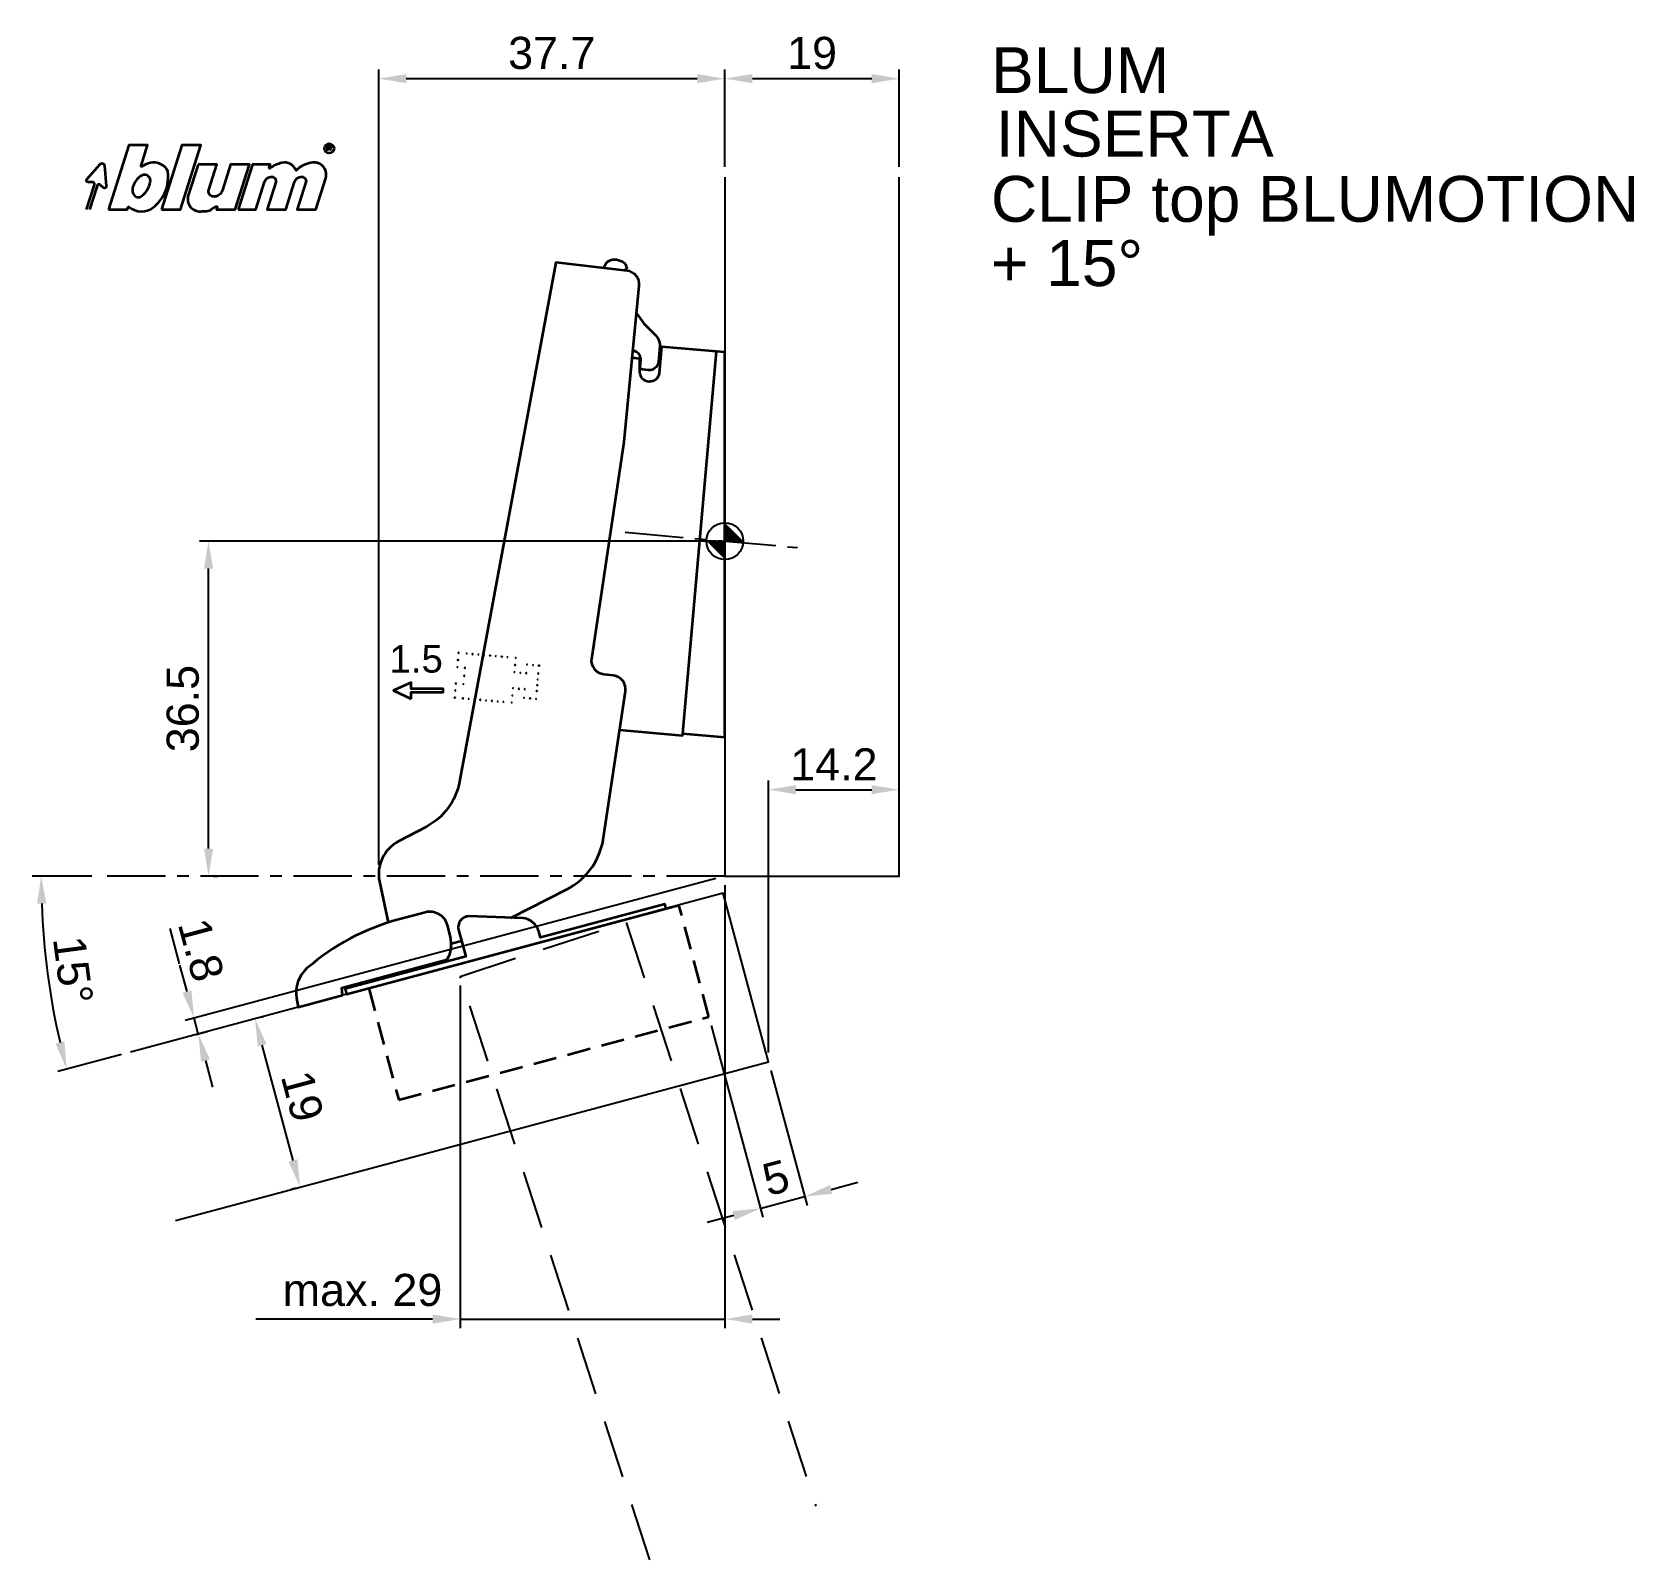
# Model space of a CAD drawing. Extents: x -75 to 99, y -111 to 55.
import ezdxf

# ---------------------------------------------------------------- set-up
doc = ezdxf.new("R2010")
doc.units = 0
doc.header["$PDMODE"] = 35
doc.header["$PDSIZE"] = 5
doc.linetypes.add('MITTE', pattern=[50.8, 31.75, -6.35, 6.35, -6.35])
doc.linetypes.add('STRICHLINIE', pattern=[19.05, 12.7, -6.35])
doc.layers.get('Defpoints').update_dxf_attribs({"linetype": 'CONTINUOUS'})
doc.layers.add('1', color=2, linetype='CONTINUOUS')
doc.layers.add('5', color=1, linetype='CONTINUOUS')
doc.layers.add('6', color=3, linetype='CONTINUOUS', lineweight=35)
doc.styles.add('Beschlag', font='ARIAL.TTF')
doc.dimstyles.new('Beschlag', dxfattribs={"dimtxt": 3.5, "dimasz": 3, "dimexe": 1, "dimexo": 1, "dimgap": 1, "dimtad": 1, "dimdec": 1, "dimdsep": 46, "dimtxsty": 'Beschlag', "dimcen": 2, "dimclrd": 256, "dimclre": 256, "dimclrt": 256, "dimadec": 1, "dimazin": 2, "dimtfac": 0.71, "dimtdec": 1, "dimtix": 1, "dimtmove": 2, "dimatfit": 0, "dimfxl": 0, "dimtolj": 1, "dimlwd": -1, "dimlwe": -1, "dimarcsym": 0})

# ---------------------------------------------------------------- blocks, each defined once
blk = doc.blocks.new('NullPunkt')
at = {"layer": '5'}
for points in [[(0, 2), (0, -2)], [(-2, 0), (2, 0)]]:
    blk.add_lwpolyline(points, dxfattribs=at)
blk.add_circle((0, 0), 2, dxfattribs=at)
for points in [[(0, 0), (-2, 0), (0, 2)], [(0, 0), (2, 0), (0, -2)]]:
    blk.add_solid(points, dxfattribs=at)
blk = doc.blocks.new('*D1')
at = {"layer": '1'}
for p, q in [((-1, 0), (-57.26, 0)), ((-56.26, -33.5), (-56.26, -3)), ((-55.73, -36.5), (-55.26, -36.5))]:
    blk.add_line(p, q, dxfattribs=at)
for points in [[(-56.76, -3), (-55.76, -3), (-56.26, 0)], [(-56.76, -33.5), (-55.76, -33.5), (-56.26, -36.5)]]:
    blk.add_solid(points, dxfattribs=at)
at = {"layer": 'Defpoints', "color": 0}
for p in [(-56.26, 0), (0, 0), (-56.73, -36.5)]:
    blk.add_point(p, dxfattribs=at)
at = {"layer": '1', "insert": (-59.05, -18.25), "char_height": 3.5, "attachment_point": 5, "rotation": 90, "style": 'Beschlag'}
blk.add_mtext('\\A1;36.5', dxfattribs=at)
blk = doc.blocks.new('*D2')
at = {"layer": '1'}
for p, q in [((-37.71, -35.28), (-37.71, 51.4)), ((0, 40.78), (0, 51.4)), ((-34.71, 50.4), (-3, 50.4))]:
    blk.add_line(p, q, dxfattribs=at)
for points in [[(-34.71, 50.9), (-34.71, 49.9), (-37.71, 50.4)], [(-3, 50.9), (-3, 49.9), (0, 50.4)]]:
    blk.add_solid(points, dxfattribs=at)
at = {"layer": 'Defpoints', "color": 0}
for p in [(0, 50.4), (0, 39.78), (-37.71, -36.28)]:
    blk.add_point(p, dxfattribs=at)
at = {"layer": '1', "insert": (-18.86, 53.18), "char_height": 3.5, "attachment_point": 5, "style": 'Beschlag'}
blk.add_mtext('\\A1;37.7', dxfattribs=at)
blk = doc.blocks.new('*D3')
at = {"layer": '1'}
for p, q in [((0, 40.78), (0, 51.4)), ((19, 40.78), (19, 51.4)), ((3, 50.4), (16, 50.4))]:
    blk.add_line(p, q, dxfattribs=at)
for points in [[(3, 50.9), (3, 49.9), (0, 50.4)], [(16, 50.9), (16, 49.9), (19, 50.4)]]:
    blk.add_solid(points, dxfattribs=at)
at = {"layer": 'Defpoints', "color": 0}
for p in [(19, 50.4), (0, 39.78), (19, 39.78)]:
    blk.add_point(p, dxfattribs=at)
at = {"layer": '1', "insert": (9.5, 53.18), "char_height": 3.5, "attachment_point": 5, "style": 'Beschlag'}
blk.add_mtext('\\A1;19', dxfattribs=at)
blk = doc.blocks.new('*D4')
at = {"layer": '1'}
for p, q in [((4.75, -55.73), (4.75, -26.09)), ((19, -27.42), (19, -26.09)), ((7.75, -27.09), (16, -27.09))]:
    blk.add_line(p, q, dxfattribs=at)
for points in [[(7.75, -26.59), (7.75, -27.59), (4.75, -27.09)], [(16, -26.59), (16, -27.59), (19, -27.09)]]:
    blk.add_solid(points, dxfattribs=at)
at = {"layer": 'Defpoints', "color": 0}
for p in [(19, -27.09), (19, -28.42), (4.75, -56.73)]:
    blk.add_point(p, dxfattribs=at)
at = {"layer": '1', "insert": (11.88, -24.33), "char_height": 3.5, "attachment_point": 5, "style": 'Beschlag'}
blk.add_mtext('\\A1;14.2', dxfattribs=at)
blk = doc.blocks.new('*D5')
at = {"layer": '1'}
for p, q in [((-1.48, -52.8), (4.12, -73.69)), ((5.01, -57.69), (8.95, -72.39)), ((3.86, -72.72), (8.69, -71.43)), ((11.59, -70.65), (14.49, -69.87)), ((0.96, -73.5), (-1.94, -74.27))]:
    blk.add_line(p, q, dxfattribs=at)
for points in [[(11.46, -70.17), (11.72, -71.13), (8.69, -71.43)], [(0.83, -73.01), (1.09, -73.98), (3.86, -72.72)]]:
    blk.add_solid(points, dxfattribs=at)
at = {"layer": 'Defpoints', "color": 0}
for p in [(-1.73, -51.84), (4.75, -56.73), (8.69, -71.43)]:
    blk.add_point(p, dxfattribs=at)
at = {"layer": '1', "insert": (5.56, -69.39), "char_height": 3.5, "attachment_point": 5, "rotation": 15, "style": 'Beschlag'}
blk.add_mtext('\\A1;5', dxfattribs=at)
blk = doc.blocks.new('*D6')
at = {"layer": '1'}
for p, q in [((-50.6, -51.89), (-50.23, -51.79)), ((-47.05, -67.5), (-50.42, -54.94)), ((-46.78, -70.53), (-47.24, -70.66))]:
    blk.add_line(p, q, dxfattribs=at)
for points in [[(-49.94, -54.82), (-50.9, -55.07), (-51.19, -52.05)], [(-46.57, -67.37), (-47.54, -67.63), (-46.28, -70.4)]]:
    blk.add_solid(points, dxfattribs=at)
at = {"layer": 'Defpoints', "color": 0}
for p in [(-51.57, -52.15), (-51.19, -52.05), (-45.82, -70.28)]:
    blk.add_point(p, dxfattribs=at)
at = {"layer": '1', "insert": (-46.04, -60.5), "char_height": 3.5, "attachment_point": 5, "rotation": 285, "style": 'Beschlag'}
blk.add_mtext('\\A1;19', dxfattribs=at)
blk = doc.blocks.new('*D7')
at = {"layer": '1'}
for p, q in [((-0.97, -36.76), (-58.79, -52.25)), ((-58.6, -49.1), (-59.38, -46.2)), ((-57.37, -53.7), (-57.83, -51.99)), ((-57.64, -53.77), (-56.4, -53.44)), ((-56.59, -56.6), (-55.82, -59.5))]:
    blk.add_line(p, q, dxfattribs=at)
for points in [[(-58.12, -48.97), (-59.09, -49.23), (-57.83, -51.99)], [(-56.11, -56.47), (-57.08, -56.73), (-57.37, -53.7)]]:
    blk.add_solid(points, dxfattribs=at)
at = {"layer": 'Defpoints', "color": 0}
for p in [(0, -36.5), (-57.83, -51.99), (-58.61, -54.03)]:
    blk.add_point(p, dxfattribs=at)
at = {"layer": '1', "insert": (-57.08, -44.55), "char_height": 3.5, "attachment_point": 5, "rotation": 285, "style": 'Beschlag'}
blk.add_mtext('\\A1;1.8', dxfattribs=at)
blk = doc.blocks.new('*D8')
at = {"layer": '1'}
for p, q in [((0, -37.5), (0, -85.78)), ((-28.84, -48.43), (-28.84, -85.78)), ((-31.84, -84.78), (-34.84, -84.78)), ((-28.84, -84.78), (0, -84.78)), ((3, -84.78), (6, -84.78))]:
    blk.add_line(p, q, dxfattribs=at)
for points in [[(-31.84, -84.28), (-31.84, -85.28), (-28.84, -84.78)], [(3, -84.28), (3, -85.28), (0, -84.78)]]:
    blk.add_solid(points, dxfattribs=at)
at = {"layer": 'Defpoints', "color": 0}
for p in [(0, -36.5), (-28.84, -47.43), (0, -84.78)]:
    blk.add_point(p, dxfattribs=at)
at = {"layer": '1', "insert": (-39.48, -81.63), "char_height": 3.5, "attachment_point": 5, "style": 'Beschlag'}
blk.add_mtext('\\A1;max. 29', dxfattribs=at)
blk = doc.blocks.new('Logo_BLUM')
at = {"layer": '6', "color": 20, "linetype": 'Continuous'}
for points in [[(2.39, 0), (4.43, 0), (4.52, 0.26, -0.512391), (4.62, 0.29, 0.357881), (7.3, 0.25, 0.116336), (8.5, 1.76, 0.127435), (8.89, 3.85, 0.227045), (8.36, 4.79, 0.273775), (6.5, 4.93), (6.04, 4.67, -0.689828), (5.94, 4.76), (6.65, 7), (4.61, 7)], [(5.59, 3.39, 0.16703), (4.99, 2.14, 0.322673), (5.41, 1.39, 0.260102), (5.93, 1.42, 0.211929), (6.95, 3, 0.250706), (6.73, 3.62, 0.316796), (6.01, 3.72, 0.086595)], [(12.15, 4.9), (11.09, 1.53, 0.527578), (12.44, -0.2, -0.003338), (13.06, -0.17, 0.131781), (13.63, 0.02), (14.12, 0.32, -0.706223), (14.22, 0.24), (14.15, 0), (16.19, 0), (17.75, 4.9), (15.7, 4.9), (14.81, 2.11, -0.253672), (14.11, 1.42, -0.127823), (13.72, 1.42, -0.447747), (13.33, 2.15), (14.2, 4.9)], [(16.53, 0), (18.44, 0), (19.39, 3, -0.282196), (20.04, 3.56, -0.141376), (20.38, 3.52, -0.3938), (20.62, 2.99), (19.67, 0), (21.72, 0), (22.67, 3, -0.282189), (23.31, 3.56, -0.141385), (23.65, 3.52, -0.393792), (23.89, 2.99), (22.94, 0), (24.99, 0), (26.07, 3.42, 0.424526), (25.18, 5.07, 0.098115), (24.64, 5.11, 0.114777), (23.24, 4.6), (22.89, 4.28, -0.522588), (22.79, 4.31, 0.36711), (21.28, 5.09, 0.102012), (20, 4.5, -0.748324), (19.89, 4.58), (20, 4.9), (18.08, 4.9)]]:
    blk.add_lwpolyline(points, format="xyb", close=True, dxfattribs=at)
blk.add_lwpolyline([(8.18, 0), (10.23, 0), (12.45, 7), (10.4, 7)], close=True, dxfattribs=at)
for points in [[(26.26, 6.4), (26.26, 6.9), (26.52, 6.9, -0.975005), (26.53, 6.67, 0.014563), (26.45, 6.67), (26.26, 6.67), (26.45, 6.67), (26.52, 6.6), (26.57, 6.53), (26.62, 6.42)], [(0, 0), (0.86, 2.7, 0.480207), (0.67, 2.98), (0.19, 2.97, -0.689229), (0.05, 3.33), (1.49, 4.95, -0.685285), (1.94, 4.79), (2.15, 2.54, -0.636083), (1.84, 2.36), (1.47, 2.68, 0.560356), (1.16, 2.59), (0.34, 0)]]:
    blk.add_lwpolyline(points, format="xyb", dxfattribs=at)
blk.add_circle((26.44, 6.65), 0.527, dxfattribs=at)
blk = doc.blocks.new('Seitliche Verstellung')
at = {"layer": '6'}
for centre in [(0, 4.9), (0, 4.12), (0.9, 4.9), (1.53, 4.9), (2.17, 4.9), (2.8, 4.9), (3.44, 4.9), (4.07, 4.9), (4.71, 4.9), (5.34, 4.9), (6.24, 4.9), (6.24, 4.12), (7.54, 4.28), (8.19, 4.28), (8.84, 4.28), (0, 3.34), (0.83, 3.34), (0.83, 2.46), (6.24, 3.33), (6.89, 3.33), (7.54, 3.33), (8.84, 3.41), (8.84, 2.77), (8.84, 2.14), (0, 1.56), (0, 0.78), (0, 0), (0.83, 1.56), (0.9, 0), (1.53, 0), (2.17, 0), (2.8, 0), (3.44, 0), (4.07, 0), (4.71, 0), (5.34, 0), (6.24, 1.58), (6.24, 0.79), (6.24, 0.01), (6.89, 1.58), (7.54, 1.58), (7.54, 0.63), (8.19, 0.64), (8.84, 1.5), (8.84, 0.64)]:
    blk.add_circle(centre, 0.00604, dxfattribs=at)
blk = doc.blocks.new('*D12')
at = {"layer": '1'}
for p, q in [((-68.99, -36.5), (-75.49, -36.5)), ((-65.74, -55.94), (-72.68, -57.81))]:
    blk.add_line(p, q, dxfattribs=at)
blk.add_arc((6.83, -36.5), 81.32, 182.1139, 192.8861, dxfattribs=at)
for points in [[(-74.93, -39.51), (-73.93, -39.49), (-74.49, -36.5)], [(-71.96, -54.51), (-72.93, -54.76), (-71.72, -57.55)]]:
    blk.add_solid(points, dxfattribs=at)
at = {"layer": 'Defpoints', "color": 0}
for p in [(-67.99, -36.5), (0, -36.5), (-0.17, -38.37), (-74.18, -43.59), (-64.77, -55.68)]:
    blk.add_point(p, dxfattribs=at)
at = {"layer": '1', "insert": (-71.03, -46.75), "char_height": 3.5, "attachment_point": 5, "rotation": 277.5, "style": 'Beschlag'}
blk.add_mtext('\\A1;15°', dxfattribs=at)

msp = doc.modelspace()

# ---------------------------------------------------------------- linework, layer by layer
at = {"layer": '1'}
for p, q in [((-59.41, -46.08), (-60.45, -42.21)), ((-34.84, -84.78), (-51.1, -84.78))]:
    msp.add_line(p, q, dxfattribs=at)
at = {"layer": '5', "linetype": 'MITTE', "ltscale": 0.2}
msp.add_line((-10.88, 0.96), (7.91, -0.7), dxfattribs=at)
at = {"layer": '5'}
for points in [[(0, 39.65), (0, -36.5), (19, -36.5), (19, 39.65)], [(-59.85, -74.04), (4.75, -56.73), (-0.17, -38.37), (-64.77, -55.68)]]:
    msp.add_lwpolyline(points, dxfattribs=at)
at = {"layer": '5', "linetype": 'MITTE', "ltscale": 0.2}
msp.add_lwpolyline([(0, -36.5), (-67.99, -36.5)], dxfattribs=at)
at = {"layer": '5', "linetype": 'STRICHLINIE', "ltscale": 0.5}
msp.add_lwpolyline([(-8.17, -111.03), (-28.84, -47.43), (-10.77, -41.55), (9.9, -105.16)], dxfattribs=at)
at = {"layer": '6'}
msp.add_line((-28.69, -43.58), (-29.81, -43.88), dxfattribs=at)
for points in [[(-23.32, -41.04), (-17.26, -37.96, 0.253891), (-13.18, -32.04), (-10.84, -16.36, 0.424475), (-12.15, -14.65), (-13.19, -14.53, -0.424475), (-14.5, -12.82), (-10.97, 10.83), (-9.33, 27.83, 0.409111), (-10.65, 29.47), (-18.43, 30.35), (-28.91, -26.21, -0.229031), (-32.52, -31.12), (-35.59, -32.74, 0.334595), (-37.63, -37.1), (-36.69, -41.56)], [(-13.16, 29.75), (-13.16, 29.76, -0.303388), (-12.47, 30.62, -0.299266), (-10.82, 30.16), (-10.67, 29.72), (-10.87, 29.56), (-10.81, 29.49)], [(-9.61, 24.86), (-8.83, 23.7), (-7.65, 22.55, -0.198988), (-7.08, 21.24), (-7.23, 19.55, -0.414108), (-8.31, 18.64), (-8.96, 18.7, -0.41444), (-9.23, 19.02), (-9.17, 19.72, 0.405784), (-10.01, 20.75, 0.405784)], [(-11.47, -20.58), (-4.62, -21.18), (-4.57, -20.98), (-0.92, 20.66), (-6.92, 21.18), (-7.17, 18.32, -0.957292), (-9.25, 18.41), (-9.25, 19.88), (-10.09, 19.96)], [(-6.4, -40.05), (-6.53, -39.56), (-20.1, -43.2), (-20.27, -42.56, 0.312987), (-22.01, -41.09), (-27.88, -40.87, 0.486363), (-29.01, -42.38), (-28.24, -45.27), (-28.24, -45.28), (-41.37, -48.79), (-41.22, -49.37), (-5, -39.67)]]:
    msp.add_lwpolyline(points, format="xyb", dxfattribs=at)
msp.add_lwpolyline([(-4.57, -20.98), (0, -21.38), (0, 20.58), (-0.92, 20.66)], dxfattribs=at)
msp.add_lwpolyline([(-34.18, -17.17), (-34.18, -16.47), (-30.7, -16.47), (-30.7, -16.1), (-34.18, -16.1), (-34.18, -15.4), (-36.09, -16.29)], close=True, dxfattribs=at)
at = {"layer": '6', "linetype": 'STRICHLINIE', "ltscale": 0.2}
msp.add_lwpolyline([(-38.8, -48.73), (-35.54, -60.9), (-1.73, -51.84), (-5, -39.67)], dxfattribs=at)
at = {"layer": '6', "flags": 128}
msp.add_lwpolyline([(-30.22, -41.87, 0.414214), (-32.67, -40.46), (-35.55, -41.23, 0.114125), (-45.53, -46.55, 0.262579), (-46.67, -49.8), (-46.5, -50.79), (-41.67, -49.5), (-41.74, -48.69), (-30.24, -45.6, 0.191102), (-29.91, -43.13), (-30.22, -41.87)], format="xyb", dxfattribs=at)

# ---------------------------------------------------------------- block references
at = {"layer": '5', "rotation": 90}
msp.add_blockref('NullPunkt', (0, 0), dxfattribs=at)
at = {"layer": '6'}
msp.add_blockref('Logo_BLUM', (-69.55, 36.14), dxfattribs=at)
at = {"layer": '6', "rotation": 355}
msp.add_blockref('Seitliche Verstellung', (-29.43, -17.06), dxfattribs=at)

# ---------------------------------------------------------------- texts
at = {"layer": '1', "linetype": 'Continuous', "style": 'Beschlag'}
for s, p in [('BLUM', (29.01, 48.83)), ('CLIP top BLUMOTION', (28.99, 34.8)), ('+ 15%%D', (28.99, 27.8))]:
    msp.add_text(s, height=5, dxfattribs=at).set_placement(p)
at = {"layer": '1', "attachment_point": 1, "style": 'Beschlag'}
for s, insert, char_height, width in [('INSERTA', (29.53, 46.91), 5, 110.7908), ('1.5', (-36.55, -11.33), 3, 7.1)]:
    msp.add_mtext(s, dxfattribs=dict(at, insert=insert, char_height=char_height, width=width))

# ---------------------------------------------------------------- dimensions: what is measured, and where the dimension line sits
at = {"layer": '1'}
for base, p1, p2, angle, picture, middle in [((0, 50.4), (-37.71, -36.28), (0, 39.78), 180, '*D2', (-18.86, 53.18)), ((19, 50.4), (0, 39.78), (19, 39.78), 180, '*D3', (9.5, 53.18)), ((-56.26, 0), (-56.73, -36.5), (0, 0), 90, '*D1', (-59.05, -18.25)), ((19, -27.0856), (4.7515, -56.7266), (19, -28.4174), 180, '*D4', (11.8757, -24.3284)), ((-51.19, -52.05), (-45.82, -70.28), (-51.57, -52.15), 105, '*D6', (-46.04, -60.5)), ((8.69, -71.43), (-1.73, -51.84), (4.75, -56.73), 15, '*D5', (5.56, -69.39))]:
    dim = msp.add_linear_dim(base=base, p1=p1, p2=p2, angle=angle, dimstyle='Beschlag', dxfattribs=at)
    dim.commit()
    dim.dimension.update_dxf_attribs({"geometry": picture, "text_midpoint": middle})
dim = msp.add_angular_dim_2l(base=(-74.18, -43.59), line1=((-0.17, -38.37), (-64.77, -55.68)), line2=((0, -36.5), (-67.99, -36.5)), dimstyle='Beschlag', dxfattribs=at)
dim.commit()
dim.dimension.update_dxf_attribs({"geometry": '*D12', "text_midpoint": (-71.03, -46.75)})
dim = msp.add_linear_dim(base=(-57.83, -51.99), p1=(-58.61, -54.03), p2=(0, -36.5), angle=105, dimstyle='Beschlag', dxfattribs=at)
dim.commit()
dim.dimension.update_dxf_attribs({"geometry": '*D7', "text_midpoint": (-57.08, -44.55), "dimtype": 160})
dim = msp.add_linear_dim(base=(0, -84.78), p1=(-28.84, -47.43), p2=(0, -36.5), angle=180, text='max. 29', dimstyle='Beschlag', dxfattribs=at)
dim.commit()
dim.dimension.update_dxf_attribs({"geometry": '*D8', "text_midpoint": (-39.48, -81.63), "dimtype": 160})

doc.saveas('drawing.dxf')
